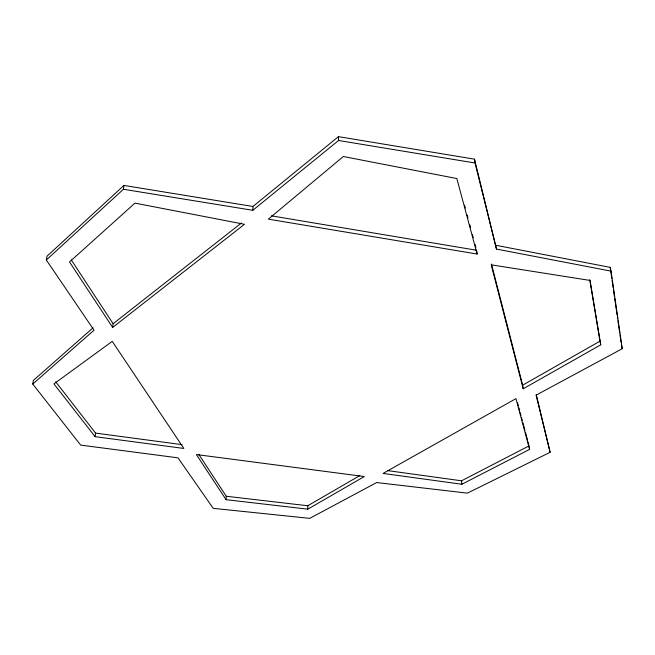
<?xml version="1.0" encoding="UTF-8"?>
<svg xmlns="http://www.w3.org/2000/svg" width="655" height="655" viewBox="0 0 655 655"><rect width="100%" height="100%" fill="white"/><g stroke="black" fill="none" stroke-linecap="round" stroke-linejoin="round"><path stroke-width="0.98" d="M32.75 384.035L94.033 330.21L46.325 259.994L123.443 189.262L252.814 210.304L252.945 206.481L338.438 136.641L474.515 159.165L496.482 249.08L611.041 271.129L622.25 348.714L536.085 395.153L550.118 452.294L467.375 493.141L376.65 482.555L309.709 518.359L213.219 508.345L177.996 457.837L80.68 445.105L32.75 384.035L33.389 380.383L93.018 327.836M226.098 499.691L196.361 454.545L364.319 476.537L307.793 509.156L226.098 499.691L226.253 496.261L198.825 454.439M112.644 327.443L69.52 261.975L134.963 203.124L244.487 224.288L112.644 327.443L113.118 323.726L71.256 259.879M95.114 436.672L53.923 383.904L112.251 341.353L183.842 448.454L95.114 436.672L95.573 433.111L55.749 381.849M123.443 189.262L123.951 185.422L252.945 206.481M46.325 259.994L47.004 256.195L123.951 185.422M252.814 210.304L338.553 140.489L475.031 162.997L496.482 249.08M113.118 323.726L241.425 222.995M226.253 496.261L307.776 505.75L359.775 475.62M523.189 388.792L491.209 264.825L590.04 280.43L600.741 344.833L523.189 388.792L522.657 385.181L599.996 341.157L589.778 279.701M387.907 470.658L461.546 480.803L529.084 445.867M529.592 449.379L515.96 398.625L383.044 473.434L461.89 484.25L529.592 449.379L529.215 446.751M95.573 433.111L182.09 444.647M477.118 254.034L268.353 219.147L343.351 156.512L456.838 178.553L477.118 254.034L476.758 251.201M271.457 215.839L476.635 250.259M495.95 245.298L610.214 267.371L611.041 271.129M464.534 205.138L465.328 208.077M467.162 214.946L467.957 217.886M469.799 224.755L470.585 227.694M472.427 234.564L473.213 237.503M475.055 244.372L475.849 247.312M517.548 402.85L518.334 405.781M518.858 407.738L519.644 410.669M520.168 412.625L520.962 415.557M521.486 417.513L522.272 420.453M522.796 422.401L524.892 430.229M525.416 432.185L527.512 440.004M528.036 441.961L528.822 444.892M491.455 264.014L522.657 385.181M536.257 394.506L550.118 452.294M621.456 345.046L622.25 348.714M599.996 341.157L600.741 344.833M610.214 267.371L611.819 278.465M612.114 280.487L613.137 287.545M613.432 289.567L614.447 296.625M614.742 298.639L617.075 314.785M617.37 316.799L617.665 318.821M617.952 320.835L618.394 323.865M618.68 325.879L619.704 332.936M619.998 334.959L621.022 342.016M474.515 159.165L475.031 162.997M461.546 480.803L461.89 484.25M338.438 136.641L338.553 140.489M307.776 505.75L307.793 509.156"/></g></svg>
